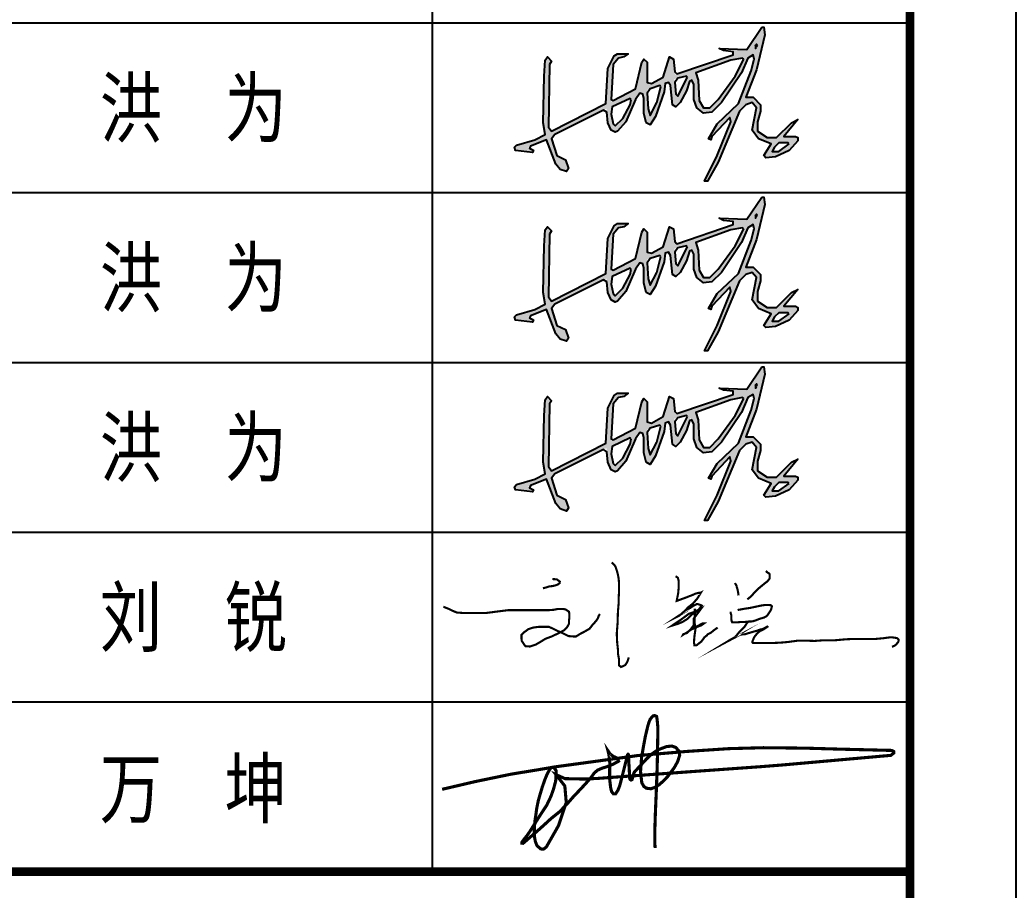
# Model space of a CAD drawing. Extents: x 522289 to 1051641, y 88514 to 354674.
# Drawn here: x 890150 to 894846, y 246993 to 251093 of the extents above; entities that cross this region are included whole.
import ezdxf
from ezdxf.enums import TextEntityAlignment as Align

# ---------------------------------------------------------------- set-up
doc = ezdxf.new("R2010")
doc.units = 0
doc.header["$LTSCALE"] = 1000
doc.header["$MEASUREMENT"] = 0
doc.layers.get('0').update_dxf_attribs({"linetype": 'CONTINUOUS'})
for name, color, linetype in [('P-图框', 7, 'CONTINUOUS'), ('PUB_TITLE', 4, 'CONTINUOUS'), ('图框字', 3, 'CONTINUOUS')]:
    doc.layers.add(name, color=color, linetype=linetype)
doc.styles.add('图签', font='宋体.ttf', dxfattribs={"width": 0.66})

# ---------------------------------------------------------------- blocks, each defined once
blk = doc.blocks.new('A$C00294823')
at = {"linetype": 'Continuous'}
h = blk.add_hatch(color=256, dxfattribs=at)
h.dxf.hatch_style = 1
h.paths.add_polyline_path([(219.000000537997, 123.9999996400775), (206.000000537997, 124.4999996400775), (206.000000537997, 118.9999996400775), (151.21712592026, 100.3944950529215), (150.000000537997, 114.9999996400775), (146.000000537997, 116.9999996400775), (140.000000537997, 97.99999964007746), (129.000000537997, 91.99999964007746), (125.000000537997, 92.99999964007749), (125.000000537997, 111.9999996400775), (122.000000537997, 114.9999996400775), (120.000000537997, 111.9999996400775), (114.000000537997, 86.99999964007748), (90.87183362294488, 74.88524554171683), (93.00000053799702, 109.9999996400775), (98.00000053799702, 115.9999996400775), (103.000000537997, 116.9999996400775), (107.000000537997, 119.9999996400775), (97.00000053799704, 119.9999996400775), (94.00000053799704, 117.9999996400775), (88.00000053799704, 105.9999996400775), (86.00000053799705, 72.99999964007749), (35.00000053799704, 46.99999964007747), (32.00000053799704, 50.99999964007748), (33.00000053799704, 109.9999996400775), (35.00000053799704, 112.9999996400775), (31.00000053799704, 116.9999996400775), (29.00000053799704, 113.9999996400775), (28.00000053799704, 98.99999964007745), (27.00000053799704, 54.9999996400775), (29.00000053799704, 43.99999964007748), (19.00000053799703, 38.99999964007748), (2.00000053799704, 33.99999964007748), (5.379970389185471e-07, 31.99999964007748), (1.000000537997039, 28.99999964007748), (17.00000053799704, 26.99999964007748), (18.00000053799704, 28.99999964007748), (12.22222276021926, 31.88888852896637), (30.00000053799704, 38.99999964007748), (39.00000053799704, 15.99999964007748), (43.00000053799704, 10.99999964007748), (49.00000053799704, 8.999999640077476), (51.00000053799704, 11.99999964007748), (48.00000053799704, 19.99999964007748), (40.00000053799704, 23.99999964007748), (35.00000053799704, 39.99999964007748), (38.00000053799704, 43.99999964007748), (86.66666720466371, 68.3333329734108), (88.00000053799705, 54.99999964007748), (91.00000053799702, 47.99999964007748), (95.00000053799704, 45.99999964007748), (97.00000053799704, 46.99999964007748), (105.000000537997, 55.99999964007749), (114.0000005379971, 76.9999996400775), (118.000000537997, 82.99999964007748), (121.000000537997, 81.99999964007746), (122.000000537997, 77.99999964007755), (122.000000537997, 63.99999964007748), (124.000000537997, 54.99999964007748), (128.000000537997, 52.99999964007748), (133.000000537997, 60.9999996400775), (141.000000537997, 83.9999996400774), (142.000000537997, 91.99999964007748), (145.000000537997, 92.99999964007748), (147.000000537997, 89.99999964007748), (149.000000537997, 71.99999964007748), (152.000000537997, 69.99999964007748), (156.000000537997, 73.99999964007748), (162.000000537997, 84.99999964007743), (166.000000537997, 96.9999996400775), (169.000000537997, 90.99999964007739), (169.000000537997, 76.99999964007746), (172.000000537997, 68.99999964007749), (178.0000005379971, 63.99999964007748), (186.000000537997, 64.99999964007748), (195.000000537997, 73.99999964007746), (214.0000005379971, 101.9999996400775), (220.000000537997, 115.9999996400775), (225.000000537997, 118.9999996400775), (226.0000005379971, 114.9999996400775), (223.000000537997, 103.9999996400776), (211.000000537997, 72.99999964007745), (191.000000537997, 53.9999996400775), (183.000000537997, 39.99999964007747), (183.7547175191291, 39.62264114951144), (203.000000537997, 59.99999964007748), (204.000000537997, 55.9999996400775), (191.0000005379972, 23.99999964007766), (179.0000005379971, -3.599225237849168e-07), (182.000000537997, -3.599225237849168e-07), (192.0000005379971, 17.99999964007754), (212.000000537997, 65.99999964007748), (218.000000537997, 71.99999964007748), (224.000000537997, 73.99999964007748), (228.000000537997, 68.99999964007748), (224.000000537997, 47.99999964007749), (230.0000005379971, 39.99999964007746), (242.000000537997, 34.99999964007747), (235.0000005379971, 23.99999964007746), (237.0000005379971, 21.99999964007748), (246.000000537997, 22.99999964007748), (259.000000537997, 28.99999964007746), (267.000000537997, 37.99999964007751), (267.000000537997, 40.99999964007745), (265.0000005379971, 41.99999964007748), (254.000000537997, 41.99999964007748), (267.000000537997, 57.99999964007746), (261.000000537997, 54.99999964007748), (247.0000005379971, 40.99999964007748), (238.0000005379971, 40.99999964007748), (229.0000005379971, 46.99999964007748), (229.0000005379971, 55.9999996400776), (232.000000537997, 65.99999964007739), (232.000000537997, 71.9999996400775), (225.000000537997, 78.99999964007748), (218.0000005379971, 78.99999964007746), (228.000000537997, 104.9999996400774), (236.000000537997, 137.9999996400775), (235.000000537997, 144.9999996400775), (233.000000537997, 144.9999996400775)])
h.paths.add_polyline_path([(91.00000053799704, 62.99999964007748), (92.00000053799702, 69.99999964007748), (110.3246758626724, 78.62337626345409), (109.0000005379971, 71.9999996400775), (102.000000537997, 58.99999964007746), (93.72727326526976, 50.7272723673502)], flags=16)
h.paths.add_polyline_path([(126.000000537997, 67.99999964007748), (124.804348364084, 85.93478224877313), (138.390244440436, 90.4634142742238), (134.000000537997, 73.99999964007742), (128.000000537997, 61.99999964007747)], flags=16)
h.paths.add_polyline_path([(152.000000537997, 81.99999964007748), (150.7111116491081, 96.17777741785525), (163.7142862522828, 99.4285710686489), (154.000000537997, 79.99999964007746)], flags=16)
h.paths.add_polyline_path([(174.000000537997, 75.99999964007748), (173.000000537997, 94.9999996400775), (171.000000537997, 101.9999996400775), (204.000000537997, 113.9999996400775), (216.650000537997, 116.2999996400775), (208.000000537997, 98.9999996400775), (192.0000005379971, 76.99999964007756), (184.000000537997, 68.99999964007748), (178.000000537997, 68.99999964007748)], flags=16)
h.paths.add_polyline_path([(227.0000005379971, 124.9999996400775), (227.000000537997, 127.9999996400775), (228.0000005379971, 125.9999996400775)], flags=16)
h.paths.add_polyline_path([(228.000000537997, 126.9999996400775), (228.000000537997, 128.9999996400775), (229.000000537997, 127.9999996400775)], flags=16)
h.paths.add_polyline_path([(243.000000537997, 27.99999964007747), (245.0000005379971, 31.99999964007748), (249.000000537997, 35.99999964007748), (260.4285719665684, 35.99999964007748), (249.000000537997, 27.99999964007748)], flags=16)
for points in [[(233.000000537997, 144.9999996400775), (235.000000537997, 144.9999996400775), (236.000000537997, 137.9999996400775), (228.000000537997, 104.9999996400775), (218.000000537997, 78.99999964007748), (225.000000537997, 78.99999964007748), (232.000000537997, 71.99999964007748), (232.000000537997, 65.99999964007748), (229.000000537997, 55.99999964007748), (229.000000537997, 46.99999964007748), (238.000000537997, 40.99999964007748), (247.000000537997, 40.99999964007748), (261.000000537997, 54.99999964007748), (267.000000537997, 57.99999964007748), (254.000000537997, 41.99999964007748), (265.000000537997, 41.99999964007748), (267.000000537997, 40.99999964007748), (267.000000537997, 37.99999964007748), (259.000000537997, 28.99999964007748), (246.000000537997, 22.99999964007748), (237.000000537997, 21.99999964007748), (235.000000537997, 23.99999964007748), (242.000000537997, 34.99999964007748), (230.000000537997, 39.99999964007748), (224.000000537997, 47.99999964007748), (228.000000537997, 68.99999964007748), (224.000000537997, 73.99999964007748), (218.000000537997, 71.99999964007748), (212.000000537997, 65.99999964007748), (192.000000537997, 17.99999964007748), (182.000000537997, -3.599225237849168e-07), (179.000000537997, -3.599225237849168e-07), (191.000000537997, 23.99999964007748), (204.000000537997, 55.99999964007748), (203.000000537997, 59.99999964007748), (186.000000537997, 41.99999964007748), (185.000000537997, 38.99999964007748), (183.000000537997, 39.99999964007748), (191.000000537997, 53.99999964007748), (211.000000537997, 72.99999964007748), (223.000000537997, 103.9999996400775), (226.000000537997, 114.9999996400775), (225.000000537997, 118.9999996400775), (220.000000537997, 115.9999996400775), (214.000000537997, 101.9999996400775), (195.000000537997, 73.99999964007748), (186.000000537997, 64.99999964007748), (178.000000537997, 63.99999964007748), (172.000000537997, 68.99999964007748), (169.000000537997, 76.99999964007748), (169.000000537997, 90.99999964007748), (167.000000537997, 94.99999964007748), (165.000000537997, 93.99999964007748), (162.000000537997, 84.99999964007748), (156.000000537997, 73.99999964007748), (152.000000537997, 69.99999964007748), (149.000000537997, 71.99999964007748), (147.000000537997, 89.99999964007748), (145.000000537997, 92.99999964007748), (142.000000537997, 91.99999964007748), (141.000000537997, 83.99999964007748), (133.000000537997, 60.99999964007748), (128.000000537997, 52.99999964007748), (124.000000537997, 54.99999964007748), (122.000000537997, 63.99999964007748), (122.000000537997, 77.99999964007748), (121.000000537997, 81.99999964007748), (118.000000537997, 82.99999964007748), (114.000000537997, 76.99999964007748), (105.000000537997, 55.99999964007748), (97.00000053799704, 46.99999964007748), (95.00000053799704, 45.99999964007748), (91.00000053799704, 47.99999964007748), (88.00000053799704, 54.99999964007748), (87.00000053799704, 64.99999964007748), (84.00000053799704, 66.99999964007748), (38.00000053799704, 43.99999964007748), (35.00000053799704, 39.99999964007748), (40.00000053799704, 23.99999964007748), (48.00000053799704, 19.99999964007748), (51.00000053799704, 11.99999964007748), (49.00000053799704, 8.999999640077476), (43.00000053799704, 10.99999964007748), (39.00000053799704, 15.99999964007748), (30.00000053799704, 38.99999964007748), (15.00000053799704, 32.99999964007748), (14.00000053799704, 30.99999964007748), (18.00000053799704, 28.99999964007748), (17.00000053799704, 26.99999964007748), (1.000000537997039, 28.99999964007748), (5.379970389185473e-07, 31.99999964007748), (2.000000537997039, 33.99999964007748), (19.00000053799704, 38.99999964007748), (29.00000053799704, 43.99999964007748), (27.00000053799704, 54.99999964007748), (28.00000053799704, 98.99999964007748), (29.00000053799704, 113.9999996400775), (31.00000053799704, 116.9999996400775), (35.00000053799704, 112.9999996400775), (33.00000053799704, 109.9999996400775), (32.00000053799704, 50.99999964007748), (35.00000053799704, 46.99999964007748), (86.00000053799704, 72.99999964007748), (88.00000053799704, 105.9999996400775), (94.00000053799704, 117.9999996400775), (97.00000053799704, 119.9999996400775), (107.000000537997, 119.9999996400775), (103.000000537997, 116.9999996400775), (98.00000053799704, 115.9999996400775), (93.00000053799704, 109.9999996400775), (91.00000053799704, 76.99999964007748), (93.00000053799704, 75.99999964007748), (114.000000537997, 86.99999964007748), (120.000000537997, 111.9999996400775), (122.000000537997, 114.9999996400775), (125.000000537997, 111.9999996400775), (125.000000537997, 92.99999964007748), (129.000000537997, 91.99999964007748), (140.000000537997, 97.99999964007748), (146.000000537997, 116.9999996400775), (150.000000537997, 114.9999996400775), (151.000000537997, 102.9999996400775), (153.000000537997, 100.9999996400775), (206.000000537997, 118.9999996400775), (206.000000537997, 121.9999996400775), (197.000000537997, 122.9999996400775), (193.000000537997, 124.9999996400775), (219.000000537997, 123.9999996400775), (233.000000537997, 144.9999996400775)], [(228.000000537997, 125.9999996400775), (227.000000537997, 127.9999996400775), (227.000000537997, 124.9999996400775), (228.000000537997, 125.9999996400775)], [(229.000000537997, 127.9999996400775), (228.000000537997, 128.9999996400775), (228.000000537997, 126.9999996400775), (229.000000537997, 127.9999996400775)], [(216.000000537997, 114.9999996400775), (215.000000537997, 115.9999996400775), (204.000000537997, 113.9999996400775), (171.000000537997, 101.9999996400775), (173.000000537997, 94.99999964007748), (174.000000537997, 75.99999964007748), (178.000000537997, 68.99999964007748), (184.000000537997, 68.99999964007748), (192.000000537997, 76.99999964007748), (208.000000537997, 98.99999964007748), (216.000000537997, 114.9999996400775)], [(163.000000537997, 97.99999964007748), (162.000000537997, 98.99999964007748), (154.000000537997, 96.99999964007748), (151.000000537997, 92.99999964007748), (152.000000537997, 81.99999964007748), (154.000000537997, 79.99999964007748), (163.000000537997, 97.99999964007748)], [(138.000000537997, 88.99999964007748), (137.000000537997, 89.99999964007748), (128.000000537997, 86.99999964007748), (125.000000537997, 82.99999964007748), (126.000000537997, 67.99999964007748), (128.000000537997, 61.99999964007748), (134.000000537997, 73.99999964007748), (138.000000537997, 88.99999964007748)], [(110.000000537997, 76.99999964007748), (109.000000537997, 77.99999964007748), (92.00000053799704, 69.99999964007748), (91.00000053799704, 62.99999964007748), (93.00000053799704, 53.99999964007748), (95.00000053799704, 51.99999964007748), (102.000000537997, 58.99999964007748), (109.000000537997, 71.99999964007748), (110.000000537997, 76.99999964007748)], [(259.000000537997, 34.99999964007748), (258.000000537997, 35.99999964007748), (249.000000537997, 35.99999964007748), (245.000000537997, 31.99999964007748), (243.000000537997, 27.99999964007748), (249.000000537997, 27.99999964007748), (259.000000537997, 34.99999964007748)]]:
    blk.add_lwpolyline(points, dxfattribs=at)
blk = doc.blocks.new('A$Ca6e7ed98')
at = {"layer": '图框字', "color": 0, "const_width": 14.96537856035086}
for points in [[(-219.4417643320048, -4.561755438808177), (-310.3332553611544, -2.659132995919208), (-353.6335702197393, 16.65985095645738), (-353.6335702197393, 16.65985095645738), (-311.2896840352332, -38.06459393767727), (-304.5257228455448, -117.4294864342082), (-341.500735534908, -228.0091485452285), (-400.4046472607588, -331.3116713303534), (-414.1113363973564, -341.6787743345267), (-427.4482913206448, -340.1977139613591), (-444.8597490985994, -325.017004941481), (-452.5499024486344, -306.4414268489199), (-456.5039897132374, -286.8942424696434), (-457.7930200393312, -259.8385230571876), (-457.4710276903934, -234.0708211894744), (-454.5057274746068, -202.0145254722083), (-450.6582637063111, -177.0972987129135), (-446.3614959518018, -144.7760485181207), (-438.4389988643234, -106.4979568830822), (-428.9410202662693, -73.95042469797772), (-419.6626542428858, -42.90664500596904), (-405.8514634709863, -3.503535565352649), (-394.9965550070046, 22.03724509703898), (-384.3676246990508, 41.02319900302246), (-377.5007532692398, 49.63246168486512), (-370.5428117433039, 51.86677646431053), (-361.561336295912, 48.05647793465323), (-352.6081454124942, 34.67771504830307), (-355.3983921272738, -14.35004956572811), (-365.7891435805941, -53.0314856528712), (-377.9405088827189, -87.48931085684308), (-398.2875608275644, -130.4205656273989), (-425.9905730752798, -172.3290769380692), (-460.3381918522646, -226.161498563175), (-480.0041265382897, -257.4897287796557), (-494.6996027233545, -278.3904502071528), (-504.872863463359, -290.8177420680586), (-517.0703792340064, -307.4210233192789), (-517.4305650742317, -312.8236656468653), (-512.0251251463196, -313.363802036889), (-447.9072714131617, -258.3290176314331), (-408.1658829416847, -222.6391061652103), (-378.7913749911822, -195.5833867527472), (-335.5945365005464, -161.0447008933552), (-292.9732527030865, -115.568412944529), (-267.7247027271369, -86.622855382142), (-244.8372531555651, -62.76768378462293), (-244.8372531555651, -62.76768378462293), (-212.1632519420818, -27.69045957220078), (-186.8749170796655, 1.104243329646124), (-170.1864833076834, 23.78102269674855), (-154.7101624147035, 37.75201796762849), (-131.7452649305633, 47.73111767131195), (-110.2784010437317, 54.21754845893156), (-79.325759257772, 66.69150299070316), (-52.86668779834872, 81.16140530573466), (-60.48257602681406, 96.56871592325479), (-77.93647101710667, 104.1855978417807), (-93.67006751018926, 115.7333303273626), (-103.9950412843318, 130.9667745567422), (-100.5533833596273, 117.6989154143885), (-97.84907200015732, 102.4654711850089), (-95.14529110584408, 71.75312429565383), (-95.88263767110766, 26.29856964476494), (-95.628014396847, -7.242621733661508), (-91.20287407501019, -45.57185054120055), (-86.53212838649051, -64.7364649449737), (-77.68184774249676, -76.03873900030158), (-67.3568739683542, -75.79296096271719), (-56.04841779707931, -58.59393164596986), (-47.44427298530354, -36.23516157357517), (-38.25343371205963, -1.866506814330933), (-15.76065021613613, 88.71021086246765), (-10.35680168340332, 111.6353251258115), (-7.354368907021126, 114.3960932534246), (-4.832537560927449, 112.235547693992), (-3.686732826259686, 73.99357168784627), (-1.229087763815187, 34.38687237685372), (0, 0), (2.12239108455833, -6.241291964703123), (6.793136773078004, -9.318151742685586), (11.98055552251753, -7.061723983875709), (21.28385340858949, 26.8693883383603), (53.05341153271729, 61.60686995748256), (80.2657435121946, 90.97942291457002), (102.26042022818, 112.6903489266115), (135.2564137906011, 135.4908163306609), (177.7466726948915, 151.4986691236918), (203.2710645512561, 153.9411083492741), (222.0070938210702, 147.1564839212224), (236.127015312959, 131.1444762328683), (240.743123090564, 110.2479097010291), (231.0154530805885, 79.25398875286919), (214.4516786203894, 49.67305181607662), (184.2947345664725, 9.156110825846554), (164.2012449655449, -12.01212193783431), (145.465215696051, -29.10951612322242), (145.465215696051, -29.10951612322242), (127.2723827450245, -42.13575212297292), (102.8343835258565, -51.36313538360992), (80.56863911566325, -48.64902992685529), (68.34937427335535, -39.9646595219092), (58.57396239967784, -22.32457208783308), (52.59190684824716, 31.7005727576834), (57.70293861543178, 100.2883060442909), (57.70293861543178, 100.2883060442909), (66.24077528287307, 149.9795754783117), (76.00133413210278, 202.1337390068438), (87.89966755581554, 251.5389598790716), (92.53328068339033, 266.9906959161235), (99.1757653526729, 283.2158816944939), (112.279846073041, 298.7497568152903), (120.5078910901502, 300.5772715354033), (129.6504580341862, 296.3130705216972), (132.6979803487484, 278.3425091072932), (136.0505201277847, 240.2696053793115), (133.4024380744086, 87.13422711192106), (132.0524042553734, 38.09176056093565), (128.2473776997358, -66.10694118147512), (123.9331045952276, -166.1302927485667), (120.9142273988982, -260.1472637389088), (120.9142273988982, -307.512750623333), (120.9142273988982, -307.512750623333), (120.9142273988982, -307.512750623333), (122.6371782219212, -336.362425986008)], [(-901.1133592585975, -53.95738809138857), (-741.2094125123986, -16.60072439256328), (-568.4549473897787, 19.10516744028428), (-441.2860053503828, 39.74093438991986), (-356.3452724282688, 54.30032675802067), (-166.0011132360087, 80.14697163615347), (38.06777090829564, 108.1749365506621), (274.3438469295506, 128.0609047009057), (476.9613784102257, 141.4879282944457), (643.271222366573, 145.962430931846), (840.3989699591766, 143.9684007922406), (1015.136313830473, 139.0017028646616), (1259.480234392307, 133.0180144088445), (1270.327185878734, 127.3299627344604), (1270.17494237941, 120.8007045642953), (1255.437559447193, 109.2600034400311), (732.1299709219893, 62.83576014641585), (633.4284414178983, 55.12906856783229), (86.8270670126949, 15.9471274002135), (-155.1987208222563, -1.707981578139879)], [(-219.4417643320048, -4.561755438808177), (-155.1987208222563, -1.707981578139879)]]:
    blk.add_lwpolyline(points, dxfattribs=at)
blk = doc.blocks.new('A$C885c171a')
at = {"layer": 'P-图框', "const_width": 10}
for points in [[(370.5975070346321, 205.7605749706127), (374.2421387937793, 203.9397334085807), (381.5327011828776, 198.4767106804939), (385.177332941792, 185.7298236622883), (385.177332941792, 163.8782307920337), (385.177332941792, 147.4891626078752), (383.3550170623348, 125.6375697375188), (376.0644546732365, 89.21775024513772), (416.1618983776716, 103.7854788252735), (448.9674808221753, 116.5323658434791), (465.3709214798291, 123.816230133496), (479.9520462580258, 127.4584112995508), (487.2426086471532, 127.4584112995508), (490.8872404060676, 129.2792528615828), (474.4837997484137, 101.9646372632415), (452.6134114521265, 76.47086322693212), (428.9194084053743, 58.26095348074159), (416.1618983776716, 43.69322490050399), (388.8232635717723, 20.02029242622666), (377.8880694237305, 14.55726969813986), (383.3550170623348, 18.19945086419466), (423.4524607667699, 41.8718852964812), (434.3876549150154, 52.79793075265479), (450.7910955726693, 63.72397620882839), (470.8391679892666, 74.65002166490012), (474.4837997484137, 74.65002166490012), (490.8872404060676, 69.18699893681332), (494.5331710360479, 67.36615737478132), (476.3061156280746, 43.69322490050399), (461.7262897207111, 34.58802100646426), (445.3228490630281, 23.66247359228873), (425.2747766462271, 3.631224242068129), (405.2267042296298, -9.11566277613747), (383.3550170623348, -18.22036862828827), (354.1940663769783, -27.325572522328), (399.7584577199887, 3.631224242068129), (434.3876549150154, 29.12499827837746), (461.7262897207111, 38.23020217241719), (481.7743621375121, 49.15624762859079), (492.7095562857285, 54.61877231468679), (472.6614838689275, 27.30415671634546), (461.7262897207111, 12.73642813610786), (456.2580432112736, 5.452563846098201), (456.2580432112736, -7.294323172107397), (456.2580432112736, -10.93650433816947), (456.2580432112736, -25.50423291829793), (441.6782173039101, -45.53498422662233), (425.2747766462271, -61.92405241078814), (407.0490201091161, -67.38707513887493), (405.2267042296298, -71.02875826293166), (428.9194084053743, -56.46102968269406), (445.3228490630281, -45.53498422662233), (469.0168521098094, -34.6094368124468), (492.7095562857285, -25.50423291829793), (505.4683651842643, -16.39952706625627), (498.1778027951659, -16.39952706625627), (458.0803590907308, -38.25111993650353), (456.2580432112736, -25.50423291829793), (459.9039738412248, -1.831300444020599), (461.7262897207111, 30.94633788240026), (461.7262897207111, 52.79793075265479), (459.9039738412248, -10.93650433816947), (465.3709214798291, -36.4302783744788), (463.0952996544074, -55.22439138997288), (460.427418815787, -74.05486147160263), (458.4726181041333, -91.99682462035707), (458.0803590907308, -107.4485777554146), (459.9039738412248, -120.1954647735183), (469.0168521098094, -120.1954647735183), (492.7095562857285, -101.9855550273278), (507.2906810637505, -81.9548037190034), (516.6412527080975, -74.83728545784106), (523.2641954519204, -67.64406481232436), (538.8142779252084, -59.58823541796301), (551.0327565273037, -49.1771653926844), (569.2585130646476, -36.4302783744788)], [(70.13938309988589, 271.3268085474556), (82.89689312758856, 258.5799215293519), (88.365139637026, 249.4747176352103), (93.83208727560122, 233.0861474929407), (99.3003337852424, 213.0548981427273), (102.9449655443896, 193.0241468345048), (104.7685802946799, 165.7095312361635), (104.7685802946799, 140.2157571998541), (102.9449655443896, 105.6167792694032), (102.9449655443896, 81.94434483711666), (99.3003337852424, 38.24066105451493), (97.47801790578524, -18.20990974619053), (93.83208727560122, -63.73443509071512), (95.65570202612435, -105.6172773112921), (99.3003337852424, -140.2162552417431), (99.3003337852424, -158.4261649879336), (104.7685802946799, -187.5616221482996), (104.7685802946799, -207.592373456624), (104.7685802946799, -214.8767357886391), (113.8814585634391, -222.1606000787579), (133.9295309800364, -213.055396184609), (143.0424092488247, -198.4876676044805), (148.509356887429, -183.9199390242429), (150.332971637923, -176.6355766922279)], [(796.5752089979942, 230.3837715860573), (799.8405704526813, 228.0539310972817), (800.7731597625243, 225.724090608499), (806.3699944916298, 221.9962462178955), (812.4331238754676, 218.2684018273867), (814.764597149886, 212.676386220679), (814.764597149886, 206.1525340267181), (814.764597149886, 200.5605184199158), (813.8320078400429, 194.5028335406314), (807.7688784562051, 186.1148101304716), (800.7731597625243, 179.124790621936), (791.444668923592, 172.1347711135022), (776.054347571684, 159.5532340402569), (759.2638433843385, 145.5736930652856), (743.4059285068652, 129.7299808741082), (730.3470804291719, 114.3519379554127), (725.2165403549734, 109.226089663287), (715.4217548613378, 101.7704008821675), (709.3586254772963, 96.64455258993985)], [(-209.3455180934689, 192.2601504022823), (-199.4312364766083, 191.6241507647937), (-188.9465586933366, 190.9515603011532), (-183.5291599882767, 186.7692373220707), (-174.6942400932603, 180.590528235989), (-175.577472308476, 172.6462602503234), (-185.2956244187371, 166.0262859499198), (-196.7802409596625, 162.053902936037), (-210.9158530175628, 158.9645483929999), (-224.6098489676078, 157.6407527497358), (-241.8380726498435, 151.9028108361745), (-254.2059214062174, 148.81345629313)], [(650.5925102570618, 173.5327750152283), (658.054523605475, 161.4174052564558), (658.5208182603819, 159.0870667256822), (658.5208182603819, 156.7572262368994), (659.4534075700212, 153.4955491608707), (661.3198850603658, 149.3015374557872), (663.1850636798481, 142.7776852619281), (665.984130479832, 127.3996423432327), (666.9167197894712, 123.2061286801472), (666.9167197894712, 121.3419574639483), (667.3830144443782, 117.6141130734468), (667.8493090993143, 115.2842725845621)], [(-723.5646127214131, 61.91309548680147), (-696.2259779155138, 50.98754807272053), (-678.0002213783737, 41.88234417857893), (-659.7744648410298, 34.59847988846013), (-634.2581459147914, 32.77763832642813), (-597.8066328403365, 32.77763832642813), (-574.1126297935552, 32.77763832642813), (-554.0645573767542, 32.77763832642813), (-519.4353601819603, 32.77763832642813), (-477.5156005978642, 38.24066105451493), (-419.1936992271221, 45.52452534463373), (-402.7902585694683, 45.52452534463373), (-360.8704989855469, 45.52452534463373), (-311.6614758833894, 45.52452534463373), (-284.32284107749, 45.52452534463373), (-251.5159597621532, 45.52452534463373), (-229.645571465895, 45.52452534463373), (-204.1292525394529, 47.34536690666573), (-185.9034960023127, 50.98754807272053), (-164.0331077060546, 50.98754807272053), (-156.7425453169562, 50.98754807272053), (-147.6296670483716, 49.16620846869773), (-131.2262263907178, 38.24066105451493), (-129.4039105110569, 25.49377403630933), (-129.4039105110569, 12.7468870182056), (-131.2262263907178, -1.821339604022796), (-131.2262263907178, -18.20990974619053), (-140.3391046592733, -34.59897793045093), (-145.8073511687107, -40.06200065843586), (-154.92022943747, -49.16670651058666), (-182.2588642431656, -63.73443509071512), (-213.2421308082121, -78.3026617129508), (-242.4030814935686, -89.22870716912439), (-266.0970845403499, -103.7964357492601), (-287.9674728366081, -116.5433227674657), (-315.3061076425074, -125.6480286195074), (-337.1777948096278, -123.8271870574827), (-353.5812354672817, -100.1542545832053), (-355.4035513469717, -89.22870716912439), (-355.4035513469717, -71.018797422832), (-342.6447424482321, -58.27191040472826), (-322.5966700314311, -43.70368378249987), (-300.7262817351439, -36.41981949238107), (-273.3876469294482, -32.77813636841893), (-253.3395745126472, -32.77813636841893), (-225.9996408359148, -32.77813636841893), (-209.597499049094, -40.06200065843586), (-184.0811801228556, -52.80888767664146), (-165.8554235855117, -60.09275196676026), (-140.3391046592733, -72.839638984864), (-133.0485422701749, -76.4818201509188), (-109.3545392233937, -78.3026617129508), (-98.41934507517726, -78.3026617129508), (-74.72664089943282, -63.73443509071512), (-60.14551612123614, -56.45057080070546), (-34.62919719499769, -41.88284222046786), (-21.87168716729502, -25.49377403630933), (-7.290562389098341, -9.105203894039732), (0, 0), (5.466947638604324, 9.1047058521508), (9.112878268555505, 20.0307513083244), (14.57982590715983, 27.31461559834133)], [(630.3911710734828, 39.13464644944179), (630.3911710734828, 33.14718549246027), (633.3863673800661, 22.66887979684543), (634.1358158922812, 11.44251501305553), (634.1358158922812, 0.9642093173315516), (635.6347129165079, -6.520365899894387), (637.8817595819128, -11.01071259652963), (647.6193947557185, -11.75926972670277), (661.852422131371, -11.75926972670277), (675.336000995012, -10.26265350845642), (693.314972060296, -10.26265350845642), (713.5409897909849, -8.016982118038868), (733.0175590096624, -7.268923029965663), (751.7446797161247, -1.28096403098607), (768.224753757182, 5.455054056066729), (787.7013229758595, 10.69395788288239), (798.1884066616767, 16.68141883986391), (803.4319485047017, 21.17226357859909), (812.4214340373292, 34.64429975270468), (817.6649758803542, 42.12837692793983), (822.1590692113386, 51.85812549348339), (824.4074147475767, 60.83981497095374), (824.4074147475767, 65.33016166758898), (819.9120225457591, 69.07244927625288), (811.6719855253177, 69.82100640632416), (791.4472666654619, 69.82100640632416), (774.9658937533677, 67.57583305800654), (743.5046426954796, 60.83981497095374), (722.5291764527792, 56.34897023221856), (696.3114672377123, 52.60668262355466), (676.8348980192386, 48.86439501499262), (667.8454124866112, 47.367778796739), (663.3513191555976, 45.87066453650186)], [(712.6551598338701, -9.09026263398846), (707.345375574776, -15.15342597531708), (694.4501852311369, -34.85845781387616), (681.5549948874977, -46.98478449653339), (668.6585056730255, -60.62665299366199), (656.52185593787, -75.78456134713633), (646.6608280279324, -84.12128643100732), (632.248556467559, -91.69999158669816), (618.5948255154362, -100.0367166705691), (641.3510437688092, -87.91038998780277), (651.9706122870266, -82.6052465746543), (663.3487214137276, -75.78456134713633), (674.7281294114655, -70.47891989188793), (683.0720761044649, -68.9633780775257), (699.0014288817765, -67.44783626317076), (713.4137004423537, -62.90021473619709), (731.618675045087, -57.59507132294675), (739.2040811293991, -55.32150958050624), (753.6163526900054, -51.53190798161086), (767.270083642099, -46.22676456836052), (780.9251134650549, -43.19518289774715), (791.5446819832432, -37.89003948448953), (802.9227911099442, -31.82687614316092), (803.6813317184278, -32.58489607133379), (785.4763571156655, -44.71122275410016), (778.6494916396332, -48.50032631089562), (768.7871648590371, -52.289927909791), (755.1334339069435, -64.41625459255738), (742.2382435633044, -80.33168483211193), (733.894296870305, -99.278696742389), (733.1357562618214, -106.0998800119996), (735.4113780872431, -109.131461682613), (748.3065684308822, -109.131461682613), (773.3384085096768, -109.131461682613), (804.4398723268823, -109.131461682613), (828.7131717972225, -109.131461682613), (871.9499864787504, -106.8578999400779), (904.568531512894, -103.8263182694645), (920.4978842904093, -101.5522584849314), (949.3224274113891, -97.76315492802678), (978.9055111407943, -97.76315492802678), (1025.936327735544, -99.278696742389), (1067.656061200134, -96.24711507167376), (1121.513743270916, -96.24711507167376), (1171.577423428505, -91.69999158669816), (1203.436128983158, -90.18395173034514), (1264.120676529972, -90.18395173034514), (1309.633113036747, -90.18395173034514), (1351.354145372374, -86.39484817344783), (1379.420147884841, -82.6052465746543), (1392.31533822848, -82.6052465746543), (1409.76177222273, -84.8788083171894), (1415.071556482057, -86.39484817344783), (1422.658261437406, -93.97355332924053), (1421.141180220468, -103.0682983412844), (1411.278853439697, -115.1946250240508), (1405.210528572119, -120.4997684371992), (1396.10804127084, -125.0468919222767), (1390.798257011746, -126.562931778637)]]:
    blk.add_lwpolyline(points, dxfattribs=at)
blk = doc.blocks.new('TQ1')
at = {"layer": 'P-图框'}
for p, q in [((843959.1491690944, 197720.9952926632), (843959.1491690944, 203320.9952926632)), ((840209.1491690945, 201720.9952926632), (846209.1491690945, 201720.9952926632)), ((840209.1491690945, 200920.9952926632), (846209.1491690945, 200920.9952926632)), ((840209.1491690945, 200120.9952926632), (846209.1491690945, 200120.9952926632)), ((840209.1491690945, 199320.9952926632), (846209.1491690945, 199320.9952926632)), ((840209.1491690945, 198520.9952926632), (846209.1491690945, 198520.9952926632))]:
    blk.add_line(p, q, dxfattribs=at)
for points in [[(804709.1491690945, 185020.9950702791), (846709.1491690945, 185020.9950702791), (846709.1491690945, 214720.9950702791), (804709.1491690945, 214720.9950702791)], [(840209.1491690945, 214220.9952926632), (840209.1491690945, 185520.9950702791), (846209.1491690945, 185520.9950702791), (846209.1491690945, 214220.9952926632)]]:
    blk.add_lwpolyline(points, close=True, dxfattribs=at)
at = {"layer": 'P-图框', "linetype": 'Continuous', "const_width": 40}
blk.add_lwpolyline([(807209.1491690945, 185520.9950702791), (846209.1491690945, 185520.9950702791), (846209.1491690945, 214220.9950702791), (807209.1491690945, 214220.9950702791)], close=True, dxfattribs=at)
blk.add_lwpolyline([(840209.1491690945, 197720.9952926632), (846209.1491690945, 197720.9952926632)], dxfattribs=at)
at = {"xscale": 5, "yscale": 5, "zscale": 5}
for p in [(844345.1970274656, 200975.0132621709), (844345.1970274656, 200175.0132621709), (844345.1970274656, 199375.0132621709)]:
    blk.add_blockref('A$C00294823', p, dxfattribs=at)
at = {"layer": 'P-图框'}
blk.add_blockref('A$C885c171a', (844733.2603102956, 198907.3692655492), dxfattribs=at)
at = {"layer": 'P-图框', "xscale": 0.9806248980000005, "yscale": 0.9806248980000005, "zscale": 0.9806248980000005}
blk.add_blockref('A$Ca6e7ed98', (844887.5594244219, 198161.7328156656), dxfattribs=at)
at = {"layer": 'P-图框', "color": 6, "style": '图签', "width": 0.8}
for s, p in [('洪  为', (842831.3016780791, 201320.4876190069)), ('洪  为', (842831.3016780791, 200520.4876190069)), ('洪  为', (842831.3016780791, 199720.4876190069)), ('刘  锐', (842831.3016780791, 198920.4876190069)), ('万  坤', (842831.3016780791, 198113.0363169778))]:
    blk.add_text(s, height=270, dxfattribs=at).set_placement(p, align=Align.MIDDLE_CENTER)

msp = doc.modelspace()

# ---------------------------------------------------------------- linework, layer by layer
at = {"layer": 'PUB_TITLE'}
msp.add_lwpolyline([(852845.7109362888, 234379.5655840909), (894845.7109362888, 234379.5655840909), (894845.7109362888, 264079.5655840909), (852845.7109362888, 264079.5655840909)], close=True, dxfattribs=at)

# ---------------------------------------------------------------- block references
at = {"layer": 'P-图框'}
msp.add_blockref('TQ1', (48136.5617671943, 49358.57051381178), dxfattribs=at)

doc.saveas('drawing.dxf')
